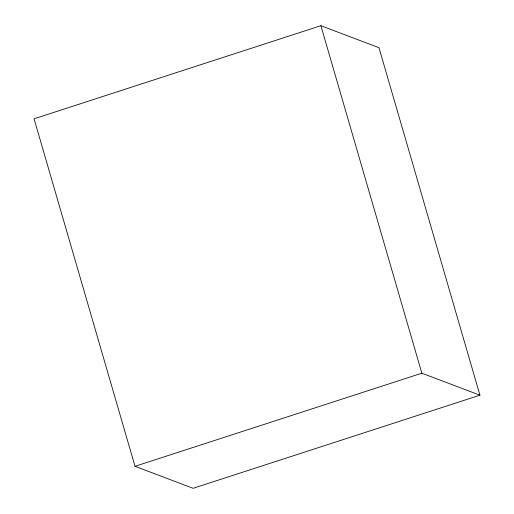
<?xml version="1.0" encoding="UTF-8"?>
<svg xmlns="http://www.w3.org/2000/svg" width="514" height="514" viewBox="0 0 514 514"><rect width="100%" height="100%" fill="white"/><g stroke="black" fill="none" stroke-linecap="round" stroke-linejoin="round"><path stroke-width="0.77" d="M320.89 25.7L34.059 118.805L135.021 466.301L193.11 488.3L479.941 395.195L378.979 47.699L320.89 25.7L421.853 373.203L479.941 395.195M135.021 466.301L421.853 373.203"/></g></svg>
